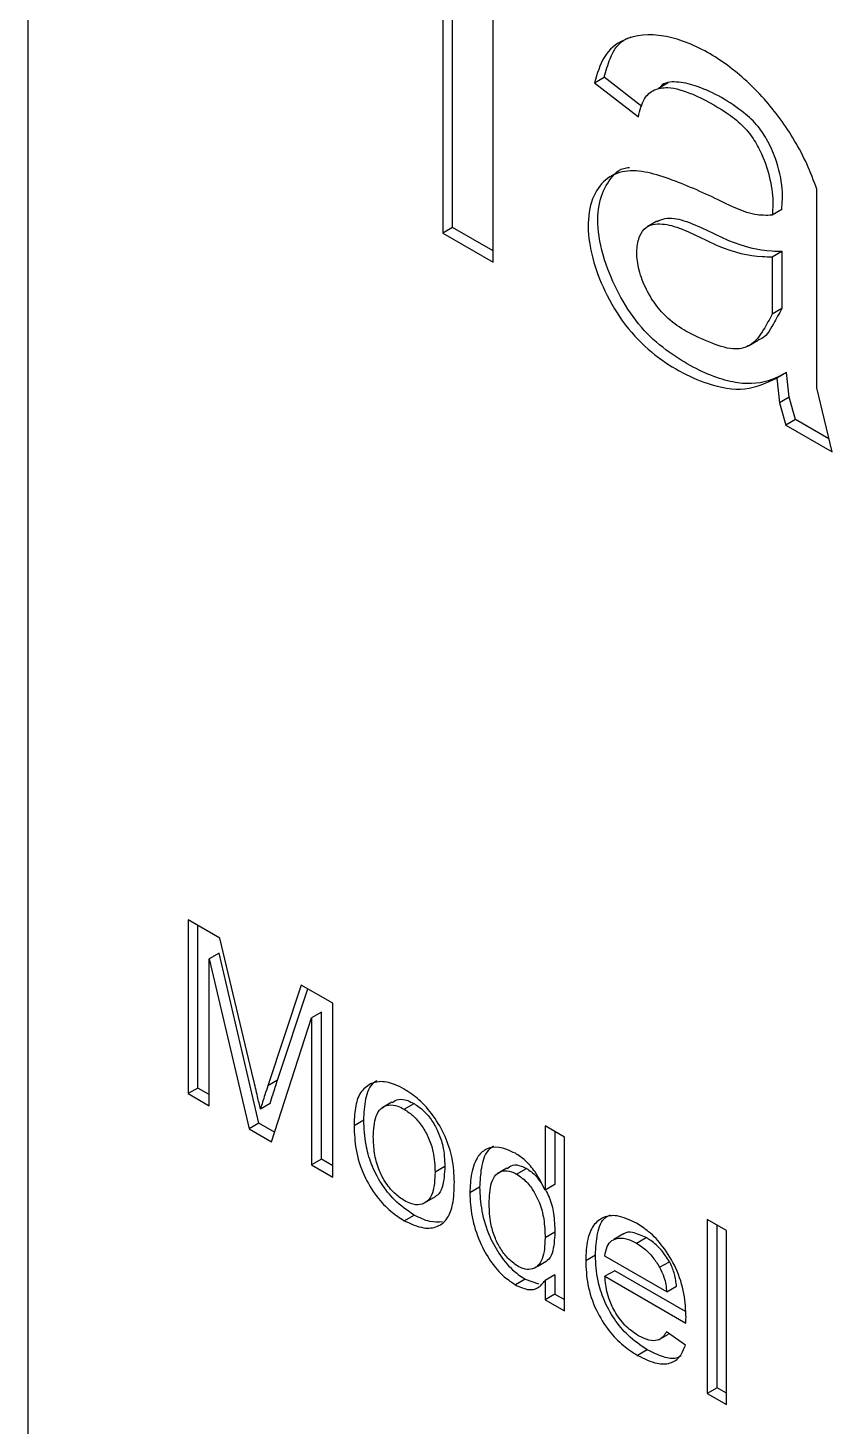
# Model space of a CAD drawing. Extents: x 75 to 2075, y 25 to 1460.
# Drawn here: x 1891.47 to 1903.11, y 1034.97 to 1055.21 of the extents above; entities that cross this region are included whole.
import ezdxf

# ---------------------------------------------------------------- set-up
doc = ezdxf.new("R2010")
doc.units = 0
doc.header["$LTSCALE"] = 5
doc.linetypes.add('SLD-KATı', pattern=[0])
doc.layers.get('0').update_dxf_attribs({"linetype": 'CONTINUOUS'})

msp = doc.modelspace()

# ---------------------------------------------------------------- linework, layer by layer
at = {"color": 7, "linetype": 'SLD-KATı'}
for p, q in [((1891.466, 1067.254), (1891.466, 1006.829)), ((1897.472, 1057.984), (1897.472, 1052.244)), ((1897.613, 1052.326), (1897.613, 1058.066)), ((1898.198, 1051.825), (1898.198, 1057.565)), ((1899.668, 1054.42), (1899.809, 1054.501)), ((1900.354, 1054.078), (1899.809, 1054.501)), ((1899.668, 1054.42), (1900.302, 1053.927)), ((1900.734, 1054.419), (1900.593, 1054.337)), ((1902.886, 1050.005), (1902.886, 1052.88)), ((1902.378, 1052.584), (1902.237, 1052.502)), ((1897.613, 1052.326), (1897.472, 1052.244)), ((1897.472, 1052.244), (1898.198, 1051.825)), ((1898.198, 1051.988), (1897.613, 1052.326)), ((1900.57, 1052.416), (1900.429, 1052.335)), ((1902.237, 1051.901), (1902.378, 1051.983)), ((1902.237, 1051.901), (1902.237, 1051.071)), ((1902.378, 1051.983), (1902.378, 1051.152)), ((1902.378, 1051.152), (1902.237, 1051.071)), ((1901.896, 1050.611), (1902.037, 1050.693)), ((1902.445, 1050.226), (1902.304, 1050.144)), ((1902.485, 1049.867), (1902.445, 1050.226)), ((1902.304, 1050.144), (1902.344, 1049.785)), ((1902.485, 1049.867), (1902.344, 1049.785)), ((1902.575, 1049.545), (1902.485, 1049.867)), ((1903.105, 1049.076), (1902.886, 1050.005)), ((1902.344, 1049.785), (1902.434, 1049.463)), ((1902.575, 1049.545), (1902.434, 1049.463)), ((1902.434, 1049.463), (1903.105, 1049.076)), ((1903.061, 1049.265), (1902.575, 1049.545)), ((1894.245, 1042.036), (1893.783, 1042.303)), ((1893.783, 1042.303), (1893.783, 1039.787)), ((1893.925, 1039.868), (1893.925, 1042.222)), ((1894.733, 1039.989), (1894.245, 1042.036)), ((1894.232, 1041.82), (1894.09, 1041.739)), ((1894.09, 1039.609), (1894.09, 1041.739)), ((1894.09, 1041.739), (1894.668, 1039.276)), ((1894.81, 1039.357), (1894.232, 1041.82)), ((1895.42, 1041.358), (1894.938, 1039.901)), ((1895.879, 1041.094), (1895.42, 1041.358)), ((1895.079, 1039.983), (1895.516, 1041.303)), ((1895.713, 1040.965), (1895.571, 1040.884)), ((1895.713, 1038.836), (1895.713, 1040.965)), ((1895.879, 1038.577), (1895.879, 1041.094)), ((1894.99, 1039.09), (1895.571, 1040.884)), ((1895.571, 1040.884), (1895.571, 1038.754)), ((1895.079, 1039.983), (1894.938, 1039.901)), ((1893.925, 1039.868), (1893.783, 1039.787)), ((1893.783, 1039.787), (1894.09, 1039.609)), ((1894.09, 1039.773), (1893.925, 1039.868)), ((1894.972, 1039.645), (1894.831, 1039.563)), ((1896.735, 1039.664), (1896.594, 1039.583)), ((1896.913, 1039.561), (1897.055, 1039.642)), ((1894.81, 1039.357), (1894.668, 1039.276)), ((1895.034, 1039.228), (1894.81, 1039.357)), ((1896.327, 1039.401), (1896.186, 1039.319)), ((1899.231, 1039.158), (1898.952, 1039.319)), ((1898.952, 1039.319), (1898.952, 1038.39)), ((1894.668, 1039.276), (1894.99, 1039.09)), ((1899.093, 1039.238), (1899.093, 1038.471)), ((1899.231, 1036.641), (1899.231, 1039.158)), ((1895.713, 1038.836), (1895.571, 1038.754)), ((1895.571, 1038.754), (1895.879, 1038.577)), ((1895.879, 1038.74), (1895.713, 1038.836)), ((1897.501, 1038.734), (1897.359, 1038.652)), ((1898.398, 1038.709), (1898.257, 1038.627)), ((1898.54, 1038.622), (1898.681, 1038.703)), ((1899.093, 1038.471), (1898.952, 1038.39)), ((1897.232, 1038.22), (1897.373, 1038.301)), ((1898.004, 1038.431), (1897.862, 1038.35)), ((1896.913, 1037.947), (1897.055, 1038.029)), ((1901.578, 1037.803), (1901.299, 1037.964)), ((1901.299, 1037.964), (1901.299, 1035.448)), ((1901.44, 1035.53), (1901.44, 1037.883)), ((1899.093, 1037.779), (1898.952, 1037.697)), ((1900.086, 1037.755), (1899.945, 1037.673)), ((1900.273, 1037.621), (1900.415, 1037.702)), ((1901.578, 1035.287), (1901.578, 1037.803)), ((1898.835, 1037.285), (1898.976, 1037.367)), ((1899.68, 1037.45), (1899.539, 1037.368)), ((1900.712, 1036.916), (1899.818, 1037.432)), ((1900.61, 1037.273), (1900.751, 1037.354)), ((1898.664, 1037.1), (1898.523, 1037.018)), ((1898.664, 1037.1), (1898.858, 1037.032)), ((1899.093, 1037.162), (1898.952, 1037.081)), ((1898.952, 1037.081), (1898.952, 1036.803)), ((1899.093, 1037.162), (1899.093, 1036.884)), ((1899.96, 1037.223), (1899.818, 1037.142)), ((1899.818, 1037.142), (1900.99, 1036.465)), ((1900.984, 1036.632), (1899.96, 1037.223)), ((1899.093, 1036.884), (1898.952, 1036.803)), ((1899.093, 1036.884), (1899.231, 1036.805)), ((1900.712, 1036.916), (1900.854, 1036.998)), ((1898.952, 1036.803), (1899.231, 1036.641)), ((1900.603, 1036.227), (1900.736, 1036.304)), ((1900.983, 1036.147), (1900.709, 1036.337)), ((1900.431, 1036.08), (1900.29, 1035.998)), ((1900.595, 1036.222), (1900.599, 1036.225)), ((1901.44, 1035.53), (1901.299, 1035.448)), ((1901.299, 1035.448), (1901.578, 1035.287)), ((1901.578, 1035.45), (1901.44, 1035.53))]:
    msp.add_line(p, q, dxfattribs=at)
for points, knots in [([(1902.886, 1052.88), (1902.84, 1053.002), (1902.706, 1053.356), (1902.37, 1053.918), (1901.866, 1054.48), (1901.279, 1054.907), (1900.651, 1055.146), (1900.126, 1055.104), (1899.787, 1054.832), (1899.706, 1054.552), (1899.668, 1054.42)], [0, 0, 0, 0, 0.0690354, 0.1994309, 0.3296967, 0.4686976, 0.6251636, 0.7870294, 0.8994458, 1, 1, 1, 1]), ([(1899.809, 1054.501), (1899.834, 1054.593), (1899.896, 1054.827), (1900.035, 1055.031), (1900.172, 1055.076), (1900.193, 1055.083)], [0, 0, 0, 0, 0.3524945, 0.9042788, 1, 1, 1, 1]), ([(1900.302, 1053.927), (1900.325, 1054.022), (1900.367, 1054.193), (1900.526, 1054.332), (1900.764, 1054.369), (1901.125, 1054.254), (1901.491, 1054.054), (1901.791, 1053.83), (1901.969, 1053.619), (1902.114, 1053.346), (1902.22, 1053.014), (1902.26, 1052.71), (1902.243, 1052.553), (1902.237, 1052.502)], [0, 0, 0, 0, 0.0978444, 0.1764797, 0.255007, 0.3831509, 0.549837, 0.6294281, 0.6909395, 0.7522827, 0.8502984, 0.9518544, 1, 1, 1, 1]), ([(1902.378, 1052.584), (1902.385, 1052.682), (1902.4, 1052.908), (1902.315, 1053.271), (1902.176, 1053.592), (1902.006, 1053.839), (1901.652, 1054.139), (1901.247, 1054.357), (1900.853, 1054.446), (1900.668, 1054.428), (1900.614, 1054.354), (1900.608, 1054.346)], [0, 0, 0, 0, 0.1052634, 0.2425156, 0.3307855, 0.4019976, 0.4913204, 0.7600746, 0.8730453, 0.9872962, 1, 1, 1, 1]), ([(1902.237, 1052.502), (1902.155, 1052.5), (1901.927, 1052.496), (1901.424, 1052.746), (1900.793, 1053.032), (1900.186, 1053.204), (1899.808, 1053.037), (1899.618, 1052.755), (1899.552, 1052.354), (1899.623, 1051.881), (1899.811, 1051.385), (1900.1, 1050.893), (1900.618, 1050.377), (1901.231, 1050.054), (1901.865, 1049.939), (1902.157, 1050.076), (1902.304, 1050.144)], [0, 0, 0, 0, 0.039908, 0.111329, 0.215555, 0.320896, 0.375999, 0.430997, 0.487826, 0.540933, 0.594149, 0.653873, 0.712637, 0.829813, 0.914553, 1, 1, 1, 1]), ([(1902.445, 1050.226), (1902.377, 1050.189), (1902.172, 1050.079), (1901.828, 1050.041), (1901.318, 1050.176), (1900.852, 1050.423), (1900.377, 1050.813), (1900.07, 1051.248), (1899.832, 1051.744), (1899.702, 1052.255), (1899.72, 1052.705), (1899.87, 1053.017), (1900.031, 1053.186), (1900.158, 1053.193), (1900.173, 1053.194)], [0, 0, 0, 0, 0.062015, 0.187063, 0.256766, 0.407584, 0.488664, 0.570081, 0.650409, 0.742481, 0.826119, 0.905432, 0.98865, 1, 1, 1, 1]), ([(1900.572, 1052.412), (1900.61, 1052.43), (1900.719, 1052.481), (1901.076, 1052.414), (1901.61, 1052.1), (1902.089, 1051.984), (1902.331, 1051.983), (1902.378, 1051.983)], [0, 0, 0, 0, 0.078401, 0.23186, 0.573282, 0.917486, 1, 1, 1, 1]), ([(1902.237, 1051.071), (1902.198, 1050.995), (1902.109, 1050.823), (1901.953, 1050.614), (1901.689, 1050.539), (1901.361, 1050.645), (1901.032, 1050.793), (1900.747, 1050.978), (1900.542, 1051.208), (1900.392, 1051.465), (1900.293, 1051.742), (1900.269, 1052.003), (1900.31, 1052.205), (1900.405, 1052.337), (1900.575, 1052.393), (1900.931, 1052.338), (1901.47, 1052.016), (1901.947, 1051.902), (1902.19, 1051.902), (1902.237, 1051.901)], [0, 0, 0, 0, 0.056243, 0.127011, 0.177372, 0.248068, 0.323574, 0.375499, 0.415749, 0.455919, 0.499174, 0.540869, 0.581969, 0.616277, 0.650584, 0.708767, 0.838214, 0.968715, 1, 1, 1, 1]), ([(1902.378, 1051.152), (1902.338, 1051.079), (1902.246, 1050.912), (1902.145, 1050.727), (1902.042, 1050.7), (1902.035, 1050.698)], [0, 0, 0, 0, 0.425394, 0.960654, 1, 1, 1, 1]), ([(1894.831, 1039.563), (1894.817, 1039.623), (1894.795, 1039.724), (1894.762, 1039.866), (1894.742, 1039.948), (1894.733, 1039.989)], [0, 0, 0, 0, 0.422518, 0.711257, 1, 1, 1, 1]), ([(1894.938, 1039.901), (1894.924, 1039.857), (1894.898, 1039.779), (1894.862, 1039.667), (1894.841, 1039.598), (1894.831, 1039.563)], [0, 0, 0, 0, 0.390298, 0.69515, 1, 1, 1, 1]), ([(1894.972, 1039.645), (1894.986, 1039.689), (1895.01, 1039.768), (1895.046, 1039.88), (1895.068, 1039.949), (1895.079, 1039.983)], [0, 0, 0, 0, 0.3903093, 0.69516, 1, 1, 1, 1]), ([(1896.426, 1039.93), (1896.372, 1039.892), (1896.265, 1039.816), (1896.196, 1039.585), (1896.189, 1039.407), (1896.186, 1039.319)], [0, 0, 0, 0, 0.335122, 0.67015, 1, 1, 1, 1]), ([(1896.327, 1039.401), (1896.332, 1039.507), (1896.343, 1039.72), (1896.421, 1039.917), (1896.504, 1039.969), (1896.52, 1039.979)], [0, 0, 0, 0, 0.442751, 0.891288, 1, 1, 1, 1]), ([(1896.913, 1039.851), (1896.866, 1039.876), (1896.74, 1039.942), (1896.568, 1039.974), (1896.465, 1039.943), (1896.426, 1039.93)], [0, 0, 0, 0, 0.268179, 0.717786, 1, 1, 1, 1]), ([(1896.738, 1039.66), (1896.767, 1039.678), (1896.829, 1039.716), (1896.946, 1039.699), (1897.024, 1039.658), (1897.055, 1039.642)], [0, 0, 0, 0, 0.344521, 0.741566, 1, 1, 1, 1]), ([(1897.639, 1038.506), (1897.634, 1038.619), (1897.624, 1038.829), (1897.516, 1039.168), (1897.346, 1039.467), (1897.134, 1039.707), (1896.985, 1039.804), (1896.913, 1039.851)], [0, 0, 0, 0, 0.2340868, 0.4339726, 0.6345561, 0.8232694, 1, 1, 1, 1]), ([(1896.465, 1039.159), (1896.47, 1039.267), (1896.478, 1039.431), (1896.571, 1039.58), (1896.682, 1039.631), (1896.804, 1039.618), (1896.882, 1039.577), (1896.913, 1039.561)], [0, 0, 0, 0, 0.34915, 0.530339, 0.712129, 0.886502, 1, 1, 1, 1]), ([(1896.913, 1039.561), (1896.961, 1039.528), (1897.054, 1039.466), (1897.177, 1039.314), (1897.274, 1039.138), (1897.349, 1038.905), (1897.355, 1038.748), (1897.359, 1038.652)], [0, 0, 0, 0, 0.1769169, 0.3439769, 0.510462, 0.7002672, 1, 1, 1, 1]), ([(1897.055, 1039.642), (1897.103, 1039.61), (1897.196, 1039.547), (1897.318, 1039.396), (1897.415, 1039.219), (1897.49, 1038.987), (1897.497, 1038.83), (1897.501, 1038.734)], [0, 0, 0, 0, 0.176917, 0.343977, 0.510462, 0.700267, 1, 1, 1, 1]), ([(1896.186, 1039.319), (1896.191, 1039.207), (1896.2, 1038.981), (1896.31, 1038.615), (1896.499, 1038.301), (1896.709, 1038.078), (1896.848, 1037.989), (1896.913, 1037.947)], [0, 0, 0, 0, 0.229174, 0.461161, 0.666129, 0.841865, 1, 1, 1, 1]), ([(1897.055, 1038.029), (1896.958, 1038.094), (1896.788, 1038.209), (1896.573, 1038.482), (1896.43, 1038.764), (1896.341, 1039.083), (1896.332, 1039.285), (1896.327, 1039.401)], [0, 0, 0, 0, 0.230545, 0.409621, 0.588801, 0.764441, 1, 1, 1, 1]), ([(1896.913, 1038.238), (1896.865, 1038.27), (1896.763, 1038.339), (1896.632, 1038.506), (1896.529, 1038.711), (1896.473, 1038.935), (1896.468, 1039.083), (1896.465, 1039.159)], [0, 0, 0, 0, 0.174229, 0.372384, 0.541245, 0.763693, 1, 1, 1, 1]), ([(1898.522, 1038.923), (1898.439, 1038.96), (1898.29, 1039.028), (1898.103, 1039), (1897.959, 1038.875), (1897.877, 1038.647), (1897.867, 1038.445), (1897.862, 1038.35)], [0, 0, 0, 0, 0.2077108, 0.3759587, 0.5444653, 0.7847011, 1, 1, 1, 1]), ([(1898.206, 1039.028), (1898.178, 1039.008), (1898.086, 1038.943), (1898.02, 1038.726), (1898.009, 1038.526), (1898.004, 1038.431)], [0, 0, 0, 0, 0.188965, 0.616682, 1, 1, 1, 1]), ([(1898.952, 1038.39), (1898.908, 1038.48), (1898.83, 1038.638), (1898.671, 1038.823), (1898.57, 1038.891), (1898.522, 1038.923)], [0, 0, 0, 0, 0.411246, 0.720209, 1, 1, 1, 1]), ([(1897.501, 1038.734), (1897.494, 1038.628), (1897.485, 1038.467), (1897.423, 1038.33), (1897.378, 1038.31), (1897.37, 1038.307)], [0, 0, 0, 0, 0.613662, 0.936764, 1, 1, 1, 1]), ([(1898.142, 1038.189), (1898.146, 1038.297), (1898.151, 1038.461), (1898.232, 1038.62), (1898.333, 1038.678), (1898.445, 1038.671), (1898.515, 1038.635), (1898.54, 1038.622)], [0, 0, 0, 0, 0.363672, 0.547807, 0.733155, 0.904142, 1, 1, 1, 1]), ([(1898.401, 1038.703), (1898.427, 1038.722), (1898.482, 1038.763), (1898.587, 1038.752), (1898.656, 1038.716), (1898.681, 1038.703)], [0, 0, 0, 0, 0.35535, 0.768423, 1, 1, 1, 1]), ([(1898.681, 1038.703), (1898.73, 1038.671), (1898.809, 1038.619), (1898.87, 1038.529), (1898.894, 1038.496)], [0, 0, 0, 0, 0.626325, 1, 1, 1, 1]), ([(1897.359, 1038.652), (1897.355, 1038.544), (1897.347, 1038.379), (1897.258, 1038.225), (1897.147, 1038.17), (1897.025, 1038.181), (1896.945, 1038.222), (1896.913, 1038.238)], [0, 0, 0, 0, 0.345857, 0.527957, 0.710739, 0.884559, 1, 1, 1, 1]), ([(1896.913, 1037.947), (1897.009, 1037.903), (1897.183, 1037.823), (1897.403, 1037.85), (1897.55, 1037.973), (1897.63, 1038.202), (1897.636, 1038.395), (1897.639, 1038.506)], [0, 0, 0, 0, 0.227014, 0.411378, 0.596442, 0.767946, 1, 1, 1, 1]), ([(1898.54, 1038.622), (1898.588, 1038.588), (1898.681, 1038.524), (1898.794, 1038.367), (1898.887, 1038.182), (1898.944, 1037.948), (1898.949, 1037.787), (1898.952, 1037.697)], [0, 0, 0, 0, 0.176856, 0.340177, 0.492392, 0.717783, 1, 1, 1, 1]), ([(1897.862, 1038.35), (1897.868, 1038.237), (1897.879, 1038.01), (1897.987, 1037.661), (1898.155, 1037.357), (1898.34, 1037.14), (1898.468, 1037.055), (1898.523, 1037.018)], [0, 0, 0, 0, 0.241812, 0.48573, 0.673343, 0.861176, 1, 1, 1, 1]), ([(1898.004, 1038.431), (1898.009, 1038.319), (1898.021, 1038.092), (1898.128, 1037.742), (1898.296, 1037.438), (1898.481, 1037.222), (1898.61, 1037.136), (1898.664, 1037.1)], [0, 0, 0, 0, 0.241812, 0.48573, 0.673343, 0.861176, 1, 1, 1, 1]), ([(1898.958, 1038.393), (1898.976, 1038.358), (1899.035, 1038.247), (1899.084, 1038.029), (1899.09, 1037.868), (1899.093, 1037.779)], [0, 0, 0, 0, 0.16876, 0.537852, 1, 1, 1, 1]), ([(1898.551, 1037.292), (1898.503, 1037.327), (1898.412, 1037.391), (1898.3, 1037.548), (1898.213, 1037.719), (1898.151, 1037.944), (1898.145, 1038.096), (1898.142, 1038.189)], [0, 0, 0, 0, 0.18302, 0.344268, 0.509313, 0.700595, 1, 1, 1, 1]), ([(1897.468, 1037.93), (1897.408, 1037.926), (1897.279, 1037.917), (1897.132, 1037.991), (1897.055, 1038.029)], [0, 0, 0, 0, 0.474043, 1, 1, 1, 1]), ([(1900.275, 1037.91), (1900.178, 1037.956), (1900.006, 1038.039), (1899.791, 1038.008), (1899.642, 1037.888), (1899.552, 1037.668), (1899.543, 1037.474), (1899.539, 1037.368)], [0, 0, 0, 0, 0.228015, 0.408858, 0.589249, 0.774852, 1, 1, 1, 1]), ([(1899.68, 1037.45), (1899.686, 1037.555), (1899.698, 1037.766), (1899.775, 1037.978), (1899.871, 1038.021), (1899.895, 1038.032)], [0, 0, 0, 0, 0.426123, 0.857164, 1, 1, 1, 1]), ([(1900.992, 1036.547), (1900.987, 1036.659), (1900.977, 1036.886), (1900.864, 1037.251), (1900.674, 1037.568), (1900.468, 1037.787), (1900.334, 1037.873), (1900.275, 1037.91)], [0, 0, 0, 0, 0.231766, 0.466322, 0.672727, 0.856292, 1, 1, 1, 1]), ([(1898.952, 1037.697), (1898.947, 1037.588), (1898.94, 1037.427), (1898.85, 1037.283), (1898.752, 1037.236), (1898.646, 1037.244), (1898.58, 1037.278), (1898.551, 1037.292)], [0, 0, 0, 0, 0.374482, 0.556254, 0.738408, 0.888316, 1, 1, 1, 1]), ([(1899.093, 1037.779), (1899.087, 1037.673), (1899.077, 1037.517), (1899.017, 1037.388), (1898.978, 1037.371), (1898.975, 1037.369)], [0, 0, 0, 0, 0.651263, 0.967385, 1, 1, 1, 1]), ([(1899.818, 1037.432), (1899.825, 1037.483), (1899.839, 1037.579), (1899.915, 1037.667), (1900.022, 1037.703), (1900.147, 1037.687), (1900.235, 1037.641), (1900.273, 1037.621)], [0, 0, 0, 0, 0.214902, 0.408639, 0.601345, 0.827593, 1, 1, 1, 1]), ([(1900.415, 1037.702), (1900.349, 1037.732), (1900.234, 1037.784), (1900.121, 1037.784), (1900.089, 1037.755), (1900.088, 1037.753)], [0, 0, 0, 0, 0.5627026, 0.9750762, 1, 1, 1, 1]), ([(1900.751, 1037.354), (1900.714, 1037.411), (1900.637, 1037.533), (1900.513, 1037.642), (1900.437, 1037.689), (1900.415, 1037.702)], [0, 0, 0, 0, 0.385174, 0.818636, 1, 1, 1, 1]), ([(1900.273, 1037.621), (1900.306, 1037.6), (1900.389, 1037.548), (1900.51, 1037.43), (1900.579, 1037.321), (1900.61, 1037.273)], [0, 0, 0, 0, 0.265866, 0.671743, 1, 1, 1, 1]), ([(1899.539, 1037.368), (1899.544, 1037.255), (1899.554, 1037.028), (1899.672, 1036.663), (1899.864, 1036.354), (1900.078, 1036.133), (1900.221, 1036.042), (1900.29, 1035.998)], [0, 0, 0, 0, 0.2279446, 0.4587669, 0.658088, 0.8346843, 1, 1, 1, 1]), ([(1900.431, 1036.08), (1900.335, 1036.143), (1900.165, 1036.256), (1899.947, 1036.519), (1899.797, 1036.796), (1899.696, 1037.121), (1899.686, 1037.328), (1899.68, 1037.45)], [0, 0, 0, 0, 0.228617, 0.405714, 0.582934, 0.755851, 1, 1, 1, 1]), ([(1900.61, 1037.273), (1900.633, 1037.225), (1900.673, 1037.141), (1900.701, 1037.02), (1900.708, 1036.951), (1900.712, 1036.916)], [0, 0, 0, 0, 0.398533, 0.694963, 1, 1, 1, 1]), ([(1900.854, 1036.998), (1900.851, 1037.026), (1900.844, 1037.084), (1900.821, 1037.197), (1900.786, 1037.29), (1900.754, 1037.348), (1900.751, 1037.354)], [0, 0, 0, 0, 0.251037, 0.502602, 0.945577, 1, 1, 1, 1]), ([(1898.523, 1037.018), (1898.59, 1036.987), (1898.707, 1036.933), (1898.859, 1036.966), (1898.919, 1037.04), (1898.952, 1037.081)], [0, 0, 0, 0, 0.37229, 0.6555, 1, 1, 1, 1]), ([(1900.294, 1036.286), (1900.229, 1036.331), (1900.105, 1036.417), (1899.958, 1036.622), (1899.858, 1036.85), (1899.826, 1037.021), (1899.819, 1037.122), (1899.818, 1037.142)], [0, 0, 0, 0, 0.249979, 0.479683, 0.674097, 0.93446, 1, 1, 1, 1]), ([(1900.99, 1036.465), (1900.99, 1036.472), (1900.991, 1036.485), (1900.991, 1036.513), (1900.991, 1036.533), (1900.992, 1036.547)], [0, 0, 0, 0, 0.250002, 0.500004, 1, 1, 1, 1]), ([(1900.709, 1036.337), (1900.678, 1036.292), (1900.625, 1036.215), (1900.484, 1036.202), (1900.374, 1036.243), (1900.308, 1036.279), (1900.294, 1036.286)], [0, 0, 0, 0, 0.361236, 0.612576, 0.91895, 1, 1, 1, 1]), ([(1900.29, 1035.998), (1900.386, 1035.95), (1900.553, 1035.866), (1900.767, 1035.872), (1900.912, 1035.967), (1900.96, 1036.088), (1900.983, 1036.147)], [0, 0, 0, 0, 0.314951, 0.548493, 0.78247, 1, 1, 1, 1]), ([(1900.92, 1035.988), (1900.898, 1035.976), (1900.827, 1035.939), (1900.655, 1035.967), (1900.51, 1036.04), (1900.431, 1036.08)], [0, 0, 0, 0, 0.173366, 0.552504, 1, 1, 1, 1])]:
    msp.add_open_spline(points, degree=3, knots=knots, dxfattribs=at)

doc.saveas('drawing.dxf')
